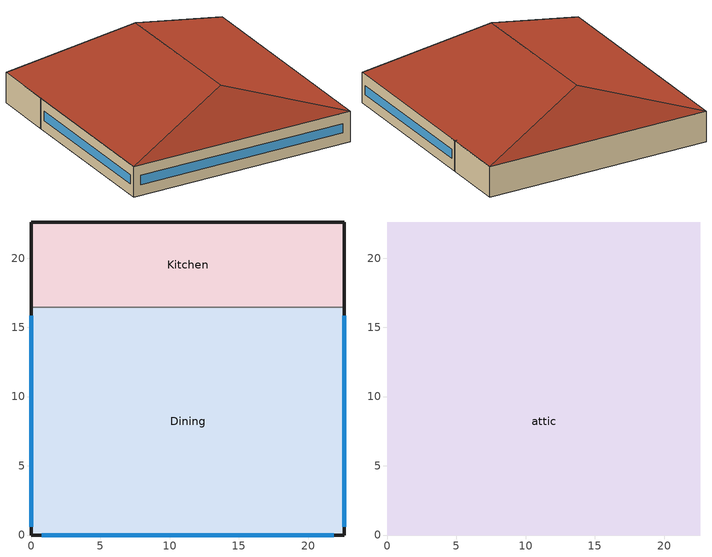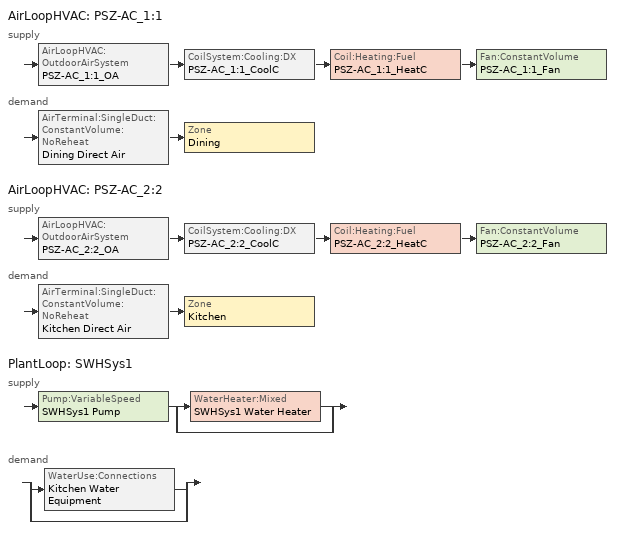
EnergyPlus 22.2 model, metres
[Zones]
Dining
 floor ground (ext-slab): 22.61,16.44 22.61,0 0,0 0,16.44 z0
 wall outside (Steel Frame Non-res Ext Wall): 0,16.44 0,0 22.61,0 22.61,16.44 z0:3.05
 wall to Kitchen (int-walls): 22.61,16.44 0,16.44 z0:3.05
 window (Window Non-res Fixed): 22.61,0.6 22.61,15.84 / 0.75,0 21.86,0 / 0,15.84 0,0.6 z1.07:1.98
Kitchen
 floor ground (ext-slab): 22.61,22.61 22.61,16.44 0,16.44 0,22.61 z0
 wall outside (Steel Frame Non-res Ext Wall): 22.61,16.44 22.61,22.61 0,22.61 0,16.44 z0:3.05
attic
 floor to Dining (Attic Non-res Floor): 0,0 0,16.44 22.61,16.44 22.61,0 z3.05
 floor to Kitchen (Attic Non-res Floor): 22.61,22.61 22.61,16.44 0,16.44 0,22.61 z3.05
 roof outside (Attic Non-res Roof): 22.61,0,3.05 22.61,22.61,3.05 11.3,18.84,6.82 11.3,3.77,6.82; 22.61,22.61,3.05 0,22.61,3.05 11.3,18.84,6.82; 0,0,3.05 22.61,0,3.05 11.3,3.77,6.82; 0,22.61,3.05 0,0,3.05 11.3,3.77,6.82 11.3,18.84,6.82
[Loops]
AirLoopHVAC 'PSZ-AC_1:1'
 supply: AirLoopHVAC:OutdoorAirSystem 'PSZ-AC_1:1_OA' > CoilSystem:Cooling:DX 'PSZ-AC_1:1_CoolC' > Coil:Heating:Fuel 'PSZ-AC_1:1_HeatC' > Fan:ConstantVolume 'PSZ-AC_1:1_Fan'
 demand: AirTerminal:SingleDuct:ConstantVolume:NoReheat 'Dining Direct Air' > Zone 'Dining'
AirLoopHVAC 'PSZ-AC_2:2'
 supply: AirLoopHVAC:OutdoorAirSystem 'PSZ-AC_2:2_OA' > CoilSystem:Cooling:DX 'PSZ-AC_2:2_CoolC' > Coil:Heating:Fuel 'PSZ-AC_2:2_HeatC' > Fan:ConstantVolume 'PSZ-AC_2:2_Fan'
 demand: AirTerminal:SingleDuct:ConstantVolume:NoReheat 'Kitchen Direct Air' > Zone 'Kitchen'
PlantLoop 'SWHSys1'
 supply: Pump:VariableSpeed 'SWHSys1 Pump' > split
  | WaterHeater:Mixed 'SWHSys1 Water Heater'
  | bypass
 demand: split
  | WaterUse:Connections 'Kitchen Water Equipment'
  | bypass
[Site:Location]
Chicago Ohare Intl Ap_IL_USA Design_Conditions: 41.98, -87.92, -6, 201
[SizingPeriod:DesignDay]
Chicago Ohare Intl Ap Ann Htg 99.6% Condns DB: 1, 21, WinterDesignDay, -20, 0, DefaultMultipliers, , Wetbulb, -20, , , , , 98934, 4.9, 270, No, No, No, ASHRAEClearSky, , , , , 0
Chicago Ohare Intl Ap Ann Clg .4% Condns DB=>MWB: 7, 21, SummerDesignDay, 33.3, 10.5, DefaultMultipliers, , Wetbulb, 23.7, , , , , 98934, 5.2, 230, No, No, No, ASHRAETau, , , 0.455, 2.05
[Building]
Ref Bldg Full Service Restaurant New2004_v1.3_5.0: 0, City, 0.04, 0.2, FullInteriorAndExterior, 50, 6
[Site:WaterMainsTemperature]
CORRELATION: , 9.69, 28.1
[Site:GroundTemperature:BuildingSurface]
19.527, 19.502, 19.536, 19.598, 20.002, 21.64, 22.225, 22.375, 21.449, 20.121, 19.802, 19.633
[Construction]
Steel Frame Non-res Ext Wall: Wood Siding, Steel Frame NonRes Wall Insulation, 1/2IN Gypsum
Attic Non-res Floor: 1/2IN Gypsum, AtticFloor NonRes Insulation, 1/2IN Gypsum
Attic Non-res Roof: Roof Membrane, Metal Decking
ext-slab: HW CONCRETE
int-walls: 1/2IN Gypsum, 1/2IN Gypsum
Window Non-res Fixed: NonRes Fixed Assembly Window
InteriorFurnishings: Std Wood 6inch
[Material]
Steel Frame NonRes Wall Insulation: MediumRough, 0.0870565, 0.049, 265, 836.8, 0.9, 0.7, 0.7
AtticFloor NonRes Insulation: MediumRough, 0.236805, 0.049, 265, 836.8, 0.9, 0.7, 0.7
Std Wood 6inch: MediumSmooth, 0.15, 0.12, 540, 1210, 0.9, 0.7, 0.7
Wood Siding: MediumSmooth, 0.01, 0.11, 544.62, 1210, 0.9, 0.78, 0.78
1/2IN Gypsum: Smooth, 0.0127, 0.16, 784.9, 830, 0.9, 0.92, 0.92
HW CONCRETE: Rough, 0.1016, 1.311, 2240, 836.8, 0.9, 0.7, 0.7
Roof Membrane: VeryRough, 0.0095, 0.16, 1121.29, 1460, 0.9, 0.7, 0.7
Metal Decking: MediumSmooth, 0.0015, 45.006, 7680, 418.4, 0.9, 0.7, 0.3
[WindowMaterial:SimpleGlazingSystem]
NonRes Fixed Assembly Window: 3.23646, 0.39
[Zone]
Dining; Kitchen: 0, 0, 0, 0, 1, 1, , , autocalculate, , , Yes
attic: 0, 0, 0, 3.0488, 1, 1, , , autocalculate, , , No
[People]
Dining People: Dining, BLDG_OCC_SCH, Area/Person, , , 1.39, 0.3, AUTOCALCULATE, ACTIVITY_SCH, , No, ZoneAveraged, , WORK_EFF_SCH, ClothingInsulationSchedule, , CLOTHING_SCH, AIR_VELO_SCH, FANGER
Kitchen People: Kitchen, BLDG_OCC_SCH, People, 7.5, , , 0.3, AUTOCALCULATE, ACTIVITY_SCH, , No, ZoneAveraged, , WORK_EFF_SCH, ClothingInsulationSchedule, , CLOTHING_SCH, AIR_VELO_SCH, FANGER
[Lights]
Dining_Lights: Dining, BLDG_LIGHT_SCH, Watts/Area, , 22.6, , 0, 0.7, 0.2, 1, General, No
Kitchen_Lights: Kitchen, BLDG_LIGHT_SCH, Watts/Area, , 12.9, , 0, 0.7, 0.2, 1, General, No
[ElectricEquipment]
Dining_MiscElec_Equip: Dining, BLDG_EQUIP_SCH, EquipmentLevel, 22402, , , 0.25, 0.3, 0, MiscElec
Kitchen_MiscElec_Equip: Kitchen, BLDG_EQUIP_SCH, EquipmentLevel, 52500, , , 0.25, 0.3, 0.2, MiscElec
Kitchen_ExhFan_Equip: Kitchen, Kitchen_Exhaust_SCH, EquipmentLevel, 699, , , 0, 0, 1, KitchenExhFan
[GasEquipment]
Kitchen_MiscGas_Equip: Kitchen, GAS_EQUIP_SCH, EquipmentLevel, 166994, , , 0.1, 0.2, 0.7, , MiscGas
[Exterior:Lights]
Exterior Facade Lighting: ALWAYS_ON, 4235, AstronomicalClock, Exterior Facade Lighting
[ZoneInfiltration:DesignFlowRate]
Dining_Infiltration: Dining, INFIL_HALF_ON_SCH, Flow/ExteriorArea, , , 0.000302, , 1, 0, 0, 0
Kitchen_Infiltration: Kitchen, INFIL_HALF_ON_SCH, Flow/ExteriorArea, , , 0.000302, , 1, 0, 0, 0
attic_Infiltration: attic, ALWAYS_ON, AirChanges/Hour, , , , 1, 1, 0, 0, 0
[InternalMass]
Dining Internal Mass: InteriorFurnishings, Dining, , 743.4961
Kitchen Internal Mass: InteriorFurnishings, Kitchen, , 278.8105
[ZoneMixing]
Kitchen Exhaust Fanmixing_0: Kitchen, HVACOperationSchd, Flow/Zone, 1.828, , , , Dining, 0
[Fan:ConstantVolume]
PSZ-AC_1:1_Fan: HVACOperationSchd, 0.56875, 622, AUTOSIZE, 0.875, 1, PSZ-AC_1:1_HeatC-PSZ-AC_1:1_FanNode, PSZ-AC_1:1 Supply Equipment Outlet Node, Fan Energy
PSZ-AC_2:2_Fan: HVACOperationSchd, 0.546, 622, AUTOSIZE, 0.84, 1, PSZ-AC_2:2_HeatC-PSZ-AC_2:2_FanNode, PSZ-AC_2:2 Supply Equipment Outlet Node, Fan Energy
[Fan:ZoneExhaust]
Dining Exhaust Fan: HVACOperationSchd, 1, 1.0e-006, 1.828, Dining Exhaust Fan Node, Dining Exhaust Fan Outlet Node Name, Zone Exhaust Fans
Kitchen Exhaust Fan: HVACOperationSchd, 1, 1.0e-006, 0.06, Kitchen Exhaust Fan Node, Kitchen Exhaust Fan Outlet Node Name, Zone Exhaust Fans
[Coil:Heating:Fuel]
PSZ-AC_1:1_HeatC: ALWAYS_ON, NaturalGas, 0.78, AUTOSIZE, PSZ-AC_1:1_CoolC-PSZ-AC_1:1_HeatCNode, PSZ-AC_1:1_HeatC-PSZ-AC_1:1_FanNode, PSZ-AC_1:1_HeatC-PSZ-AC_1:1_FanNode
PSZ-AC_2:2_HeatC: ALWAYS_ON, NaturalGas, 0.8, AUTOSIZE, PSZ-AC_2:2_CoolC-PSZ-AC_2:2_HeatCNode, PSZ-AC_2:2_HeatC-PSZ-AC_2:2_FanNode, PSZ-AC_2:2_HeatC-PSZ-AC_2:2_FanNode
[Coil:Cooling:DX:TwoSpeed]
PSZ-AC_1:1_CoolC DXCoil: ALWAYS_ON, AUTOSIZE, AUTOSIZE, 3.23372, AUTOSIZE, , PSZ-AC_1:1_OA-PSZ-AC_1:1_CoolCNode, PSZ-AC_1:1_CoolC-PSZ-AC_1:1_HeatCNode, Measured_CoolCStandard10Ton_CapFT, Measured_CoolCStandard10Ton_CapFF, Measured_CoolCStandard10Ton_EIRFT, Measured_CoolCStandard10Ton_EIRFFF, No_PLR_Degredation, AUTOSIZE, AUTOSIZE, 3.28187, AUTOSIZE, Measured_LowSpeedCoolCapLSFT, Measured_LowSpeedCoolEIRLSFT
[Coil:Cooling:DX:SingleSpeed]
PSZ-AC_2:2_CoolC DXCoil: ALWAYS_ON, AUTOSIZE, AUTOSIZE, 3.66668, AUTOSIZE, , 934.4, PSZ-AC_2:2_OA-PSZ-AC_2:2_CoolCNode, PSZ-AC_2:2_CoolC-PSZ-AC_2:2_HeatCNode, Cool-Cap-fT, ConstantCubic, Cool-EIR-fT, ConstantCubic, Cool-PLF-fPLR
[Zone equipment]
Dining: Dining Exhaust Fan, Dining Direct Air
Kitchen: Kitchen Exhaust Fan, Kitchen Direct Air
[Sizing:Zone]
Dining: SupplyAirTemperature, 14, , SupplyAirTemperature, 40, , 0.0085, 0.008, SZ DSOA Dining, , , DesignDay, , , , , DesignDay, , , , , , No, NeutralSupplyAir, autosize, autosize
Kitchen: SupplyAirTemperature, 14, , SupplyAirTemperature, 40, , 0.0085, 0.008, SZ DSOA Kitchen, , , DesignDay, , , , , DesignDay, , , , , , No, NeutralSupplyAir, autosize, autosize
[DesignSpecification:OutdoorAir]
SZ DSOA Dining: Flow/Person, 0.01
SZ DSOA Kitchen: Flow/Person, 0.008
[ZoneControl:Thermostat]
Dining Thermostat: Dining, Dual Zone Control Type Sched, ThermostatSetpoint:DualSetpoint, Dining DualSPSched
Kitchen Thermostat: Kitchen, Dual Zone Control Type Sched, ThermostatSetpoint:DualSetpoint, Kitchen DualSPSched
[ThermostatSetpoint:DualSetpoint]
Dining DualSPSched: HTGSETP_SCH, CLGSETP_SCH
Kitchen DualSPSched: HTGSETP_KITCHEN_SCH, CLGSETP_KITCHEN_SCH
[SetpointManager:SingleZone:Reheat]
SupAirTemp MngrDining: Temperature, 10, 50, Dining, Dining Air Node, Dining Direct Air Inlet Node Name, PSZ-AC_1:1 Supply Equipment Outlet Node
SupAirTemp MngrKitchen: Temperature, 10, 50, Kitchen, Kitchen Air Node, Kitchen Direct Air Inlet Node Name, PSZ-AC_2:2 Supply Equipment Outlet Node
[Sizing:System]
PSZ-AC_1:1: Sensible, AUTOSIZE, 1, 7, 0.008, 12.8, 0.008, 12.8, 40, NonCoincident, No, No, 0.0085, 0.008, DesignDay, 0, , , , DesignDay, 0, , , , , , 1, CoolingDesignCapacity, autosize, , , HeatingDesignCapacity, autosize, , , VAV
PSZ-AC_2:2: Sensible, AUTOSIZE, 1, 7, 0.008, 12.8, 0.008, 12.8, 40, NonCoincident, YES, YES, 0.0085, 0.008, DesignDay, 0, , , , DesignDay, 0, , , , , , 1, CoolingDesignCapacity, autosize, , , HeatingDesignCapacity, autosize, , , VAV
[Controller:OutdoorAir]
PSZ-AC_1:1_OA_Controller: PSZ-AC_1:1_OARelief Node, PSZ-AC_1:1 Supply Equipment Inlet Node, PSZ-AC_1:1_OA-PSZ-AC_1:1_CoolCNode, PSZ-AC_1:1_OAInlet Node, AUTOSIZE, AUTOSIZE, DifferentialDryBulb, ModulateFlow, 28, 64000, , , -100, NoLockout, FixedMinimum, MinOA_Sched
PSZ-AC_2:2_OA_Controller: PSZ-AC_2:2_OARelief Node, PSZ-AC_2:2 Supply Equipment Inlet Node, PSZ-AC_2:2_OA-PSZ-AC_2:2_CoolCNode, PSZ-AC_2:2_OAInlet Node, AUTOSIZE, AUTOSIZE, NoEconomizer, ModulateFlow, 28, 64000, , , -100, NoLockout, FixedMinimum, MinOA_Sched
[AirLoopHVAC]
PSZ-AC_1:1: , PSZ-AC_1:1 Availability Manager List, AUTOSIZE, PSZ-AC_1:1 Air Loop Branches, , PSZ-AC_1:1 Supply Equipment Inlet Node, PSZ-AC_1:1 Zone Equipment Outlet Node, PSZ-AC_1:1 Zone Equipment Inlet Node, PSZ-AC_1:1 Supply Equipment Outlet Node
PSZ-AC_2:2: , PSZ-AC_2:2 Availability Manager List, AUTOSIZE, PSZ-AC_2:2 Air Loop Branches, , PSZ-AC_2:2 Supply Equipment Inlet Node, PSZ-AC_2:2 Zone Equipment Outlet Node, PSZ-AC_2:2 Zone Equipment Inlet Node, PSZ-AC_2:2 Supply Equipment Outlet Node
[CoilSystem:Cooling:DX]
PSZ-AC_1:1_CoolC: ALWAYS_ON, PSZ-AC_1:1_OA-PSZ-AC_1:1_CoolCNode, PSZ-AC_1:1_CoolC-PSZ-AC_1:1_HeatCNode, PSZ-AC_1:1_CoolC-PSZ-AC_1:1_HeatCNode, Coil:Cooling:DX:TwoSpeed, PSZ-AC_1:1_CoolC DXCoil
PSZ-AC_2:2_CoolC: ALWAYS_ON, PSZ-AC_2:2_OA-PSZ-AC_2:2_CoolCNode, PSZ-AC_2:2_CoolC-PSZ-AC_2:2_HeatCNode, PSZ-AC_2:2_CoolC-PSZ-AC_2:2_HeatCNode, Coil:Cooling:DX:SingleSpeed, PSZ-AC_2:2_CoolC DXCoil
[AirTerminal:SingleDuct:ConstantVolume:NoReheat]
Dining Direct Air: ALWAYS_ON, Dining Direct Air Inlet Node Name ATInlet, Dining Direct Air Inlet Node Name, AUTOSIZE
Kitchen Direct Air: ALWAYS_ON, Kitchen Direct Air Inlet Node Name ATInlet, Kitchen Direct Air Inlet Node Name, AUTOSIZE
[AvailabilityManager:NightCycle]
PSZ-AC_1:1 Availability Manager; PSZ-AC_2:2 Availability Manager: ALWAYS_ON, HVACOperationSchd, CycleOnAny, 1, FixedRunTime, 1800
[AirLoopHVAC:OutdoorAirSystem]
PSZ-AC_1:1_OA: PSZ-AC_1:1_OA_Controllers, PSZ-AC_1:1_OA_Equipment
PSZ-AC_2:2_OA: PSZ-AC_2:2_OA_Controllers, PSZ-AC_2:2_OA_Equipment
[OutdoorAir:Mixer]
PSZ-AC_1:1_OAMixing Box: PSZ-AC_1:1_OA-PSZ-AC_1:1_CoolCNode, PSZ-AC_1:1_OAInlet Node, PSZ-AC_1:1_OARelief Node, PSZ-AC_1:1 Supply Equipment Inlet Node
PSZ-AC_2:2_OAMixing Box: PSZ-AC_2:2_OA-PSZ-AC_2:2_CoolCNode, PSZ-AC_2:2_OAInlet Node, PSZ-AC_2:2_OARelief Node, PSZ-AC_2:2 Supply Equipment Inlet Node
[SetpointManager:MixedAir]
PSZ-AC_1:1_CoolC SAT Manager: Temperature, PSZ-AC_1:1 Supply Equipment Outlet Node, PSZ-AC_1:1_HeatC-PSZ-AC_1:1_FanNode, PSZ-AC_1:1 Supply Equipment Outlet Node, PSZ-AC_1:1_CoolC-PSZ-AC_1:1_HeatCNode
PSZ-AC_1:1_HeatC MixedAir Manager: Temperature, PSZ-AC_1:1 Supply Equipment Outlet Node, PSZ-AC_1:1_HeatC-PSZ-AC_1:1_FanNode, PSZ-AC_1:1 Supply Equipment Outlet Node, PSZ-AC_1:1_HeatC-PSZ-AC_1:1_FanNode
PSZ-AC_1:1_OAMixed Air Temp Manager: Temperature, PSZ-AC_1:1 Supply Equipment Outlet Node, PSZ-AC_1:1_HeatC-PSZ-AC_1:1_FanNode, PSZ-AC_1:1 Supply Equipment Outlet Node, PSZ-AC_1:1_OA-PSZ-AC_1:1_CoolCNode
PSZ-AC_2:2_CoolC SAT Manager: Temperature, PSZ-AC_2:2 Supply Equipment Outlet Node, PSZ-AC_2:2_HeatC-PSZ-AC_2:2_FanNode, PSZ-AC_2:2 Supply Equipment Outlet Node, PSZ-AC_2:2_CoolC-PSZ-AC_2:2_HeatCNode
PSZ-AC_2:2_HeatC MixedAir Manager: Temperature, PSZ-AC_2:2 Supply Equipment Outlet Node, PSZ-AC_2:2_HeatC-PSZ-AC_2:2_FanNode, PSZ-AC_2:2 Supply Equipment Outlet Node, PSZ-AC_2:2_HeatC-PSZ-AC_2:2_FanNode
PSZ-AC_2:2_OAMixed Air Temp Manager: Temperature, PSZ-AC_2:2 Supply Equipment Outlet Node, PSZ-AC_2:2_HeatC-PSZ-AC_2:2_FanNode, PSZ-AC_2:2 Supply Equipment Outlet Node, PSZ-AC_2:2_OA-PSZ-AC_2:2_CoolCNode
[Refrigeration:Case]
Kitchen_Case:1_WALKINFREEZER: ALWAYS_ON, Kitchen, 23.88, 55, 688, 0.1, 0.4, 2.44, -23, CaseTemperatureMethod, Kitchen_Case:1_WALKINFREEZERSingleShelfHorizontal_LatentEnergyMult, 74, 74, 33, , BLDG_LIGHT_SCH, 1, 0, 0, None, 0, 0, 0, 820, Electric, Kitchen_Case:1_WALKINFREEZER_CaseDefrost2aDaySched, Kitchen_Case:1_WALKINFREEZER_CaseDripDown2aDaySched, None, , 0, Kitchen_Case:1_WALKINFREEZER_WalkInStockingSched, Kitchen_Case:1_WALKINFREEZER_CaseCreditReduxSched
Kitchen_Case:2_SELFCONTAINEDDISPLAYCASE: ALWAYS_ON, Kitchen, 23.88, 55, 734, 0.08, 0.85, 3.05, 2, CaseTemperatureMethod, Kitchen_Case:2_SELFCONTAINEDDISPLAYCASEMultiShelfVertical_LatentEnergyMult, 66, 66, 33, , BLDG_LIGHT_SCH, 1, 0, 0, None, 0, 0, 0.2, 0, None, , , None, , 0.05, Kitchen_Case:2_SELFCONTAINEDDISPLAYCASE_CaseStockingSched
[Refrigeration:CompressorRack]
RACK1: OUTDOORS, 1.5, RACK1_RackCOPfTCurve, 330, RACK1_RackCondFanCurve2, AIRCOOLED, , , , , , , , , , , , , , , , RACK1_condenserInlet, Low Temp Refrigeration, Kitchen_Case:1_WALKINFREEZER
RACK2: OUTDOORS, 3, RACK2_RackCOPfTCurve, 330, , AIRCOOLED, , , , , , , , , , , , , , , , RACK2_condenserInlet, Med Temp Refrigeration, Kitchen_Case:2_SELFCONTAINEDDISPLAYCASE
[WaterHeater:Mixed]
SWHSys1 Water Heater: 0.2, SWHSys1 Water Heater Setpoint Temperature Schedule Name, 2, 82.2222, Cycle, 845000, , , , NATURALGAS, 0.8, , 20, NATURALGAS, 0.8, , NATURALGAS, , SCHEDULE, SWHSys1 Water Heater Ambient Temperature Schedule Name, , , 6, , 6, , , , , SWHSys1 Pump-SWHSys1 Water HeaterNode, SWHSys1 Supply Equipment Outlet Node, 1, , , 1, AUTOSIZE, AUTOSIZE, 1.5
[WaterUse:Equipment]
Kitchen Water Equipment: , 0.00014, BLDG_SWH_SCH, Kitchen Water Equipment Temp Sched, Kitchen Water Equipment Hot Supply Temp Sched, , Kitchen, Kitchen Water Equipment Sensible fract sched, Kitchen Water Equipment Latent fract sched
[Pump:VariableSpeed]
SWHSys1 Pump: SWHSys1 Supply Inlet Node, SWHSys1 Pump-SWHSys1 Water HeaterNodeviaConnector, AUTOSIZE, 0.1, AUTOSIZE, 1, 0, 0, 1, 0, 0, 0, Intermittent
[PlantEquipmentList]
SWHSys1 Equipment List: WaterHeater:Mixed, SWHSys1 Water Heater
[Sizing:Plant]
SWHSys1: Heating, 60, 5
[SetpointManager:Scheduled]
SWHSys1 Loop Setpoint Manager: Temperature, SWHSys1-Loop-Temp-Schedule, SWHSys1 Supply Outlet Node
[PlantEquipmentOperationSchemes]
SWHSys1 Loop Operation Scheme List: PlantEquipmentOperation:HeatingLoad, SWHSys1 Operation Scheme, PlantOnSched
[PlantEquipmentOperation:HeatingLoad]
SWHSys1 Operation Scheme: 0, 1000000000000000, SWHSys1 Equipment List
[PlantLoop]
SWHSys1: Water, , SWHSys1 Loop Operation Scheme List, SWHSys1 Supply Outlet Node, 60, 10, AUTOSIZE, 0, AUTOSIZE, SWHSys1 Supply Inlet Node, SWHSys1 Supply Outlet Node, SWHSys1 Supply Branches, SWHSys1 Supply Connectors, SWHSys1 Demand Inlet Node, SWHSys1 Demand Outlet Node, SWHSys1 Demand Branches, SWHSys1 Demand Connectors, Optimal
[WaterUse:Connections]
Kitchen Water Equipment: Kitchen Water Equipment Water Inlet Node, Kitchen Water Equipment Water Outlet Node, , , , , , , , Kitchen Water Equipment
[UtilityCost:Tariff]
PSI_LLF_LowLoadFactorService: Electricity:Facility, kWh, , , , , , HalfHour, 15, , , , Comm Elect
PSI_CS_CommercialElectricService: Electricity:Facility, kWh, , , , , , , 9.4, , , , Comm Elect
IN_EIAMonthlyRateGas: NaturalGas:Facility, MCF, , , , , , , 0, , , , Comm Gas
[UtilityCost:Charge:Block]
AnnualEnergyCharge: PSI_LLF_LowLoadFactorService, totalEnergy, Annual, EnergyCharges, , , 300, 0.108222, 700, 0.087021, 1500, 0.07842, remaining, 0.05832
AnnualDemandBaseCharge: PSI_LLF_LowLoadFactorService, totalEnergy, Annual, EnergyCharges, , TotalDemand, 190, 0, 110, 0.051773, remaining, 0.046965
AnnualEnergyCharge: PSI_CS_CommercialElectricService, totalEnergy, Annual, EnergyCharges, , , 300, 0.082409, 700, 0.072873, 1500, 0.061696, remaining, 0.041179
[UtilityCost:Charge:Simple]
FuelCostAdjustEnergyCharge: PSI_LLF_LowLoadFactorService, totalEnergy, Annual, EnergyCharges, 0.002028
QualPollutionControlAdjustEnergyCharge: PSI_LLF_LowLoadFactorService, totalEnergy, Annual, EnergyCharges, 0.000536
SoxNoxRiderAdjustEnergyCharge: PSI_LLF_LowLoadFactorService, totalEnergy, Annual, EnergyCharges, 0.001127
DSMRiderAdjustEnergyCharge: PSI_LLF_LowLoadFactorService, totalEnergy, Annual, EnergyCharges, -0.00037
PurchPowerTrackerAdjustEnergyCharge: PSI_LLF_LowLoadFactorService, totalEnergy, Annual, EnergyCharges, -3.1e-05
MidwestISOAdjustEnergyCharge: PSI_LLF_LowLoadFactorService, totalEnergy, Annual, EnergyCharges, -0.000216
CleanCoalRiderEnergyCharge: PSI_LLF_LowLoadFactorService, totalEnergy, Annual, EnergyCharges, 0.000833
TaxofeightPercent: PSI_LLF_LowLoadFactorService, SubTotal, Annual, Taxes, 0.08
FuelCostAdjustEnergyCharge: PSI_CS_CommercialElectricService, totalEnergy, Annual, EnergyCharges, 0.002028
QualPollutionControlAdjustEnergyCharge: PSI_CS_CommercialElectricService, totalEnergy, Annual, EnergyCharges, 0.000536
SoxNoxRiderAdjustEnergyCharge: PSI_CS_CommercialElectricService, totalEnergy, Annual, EnergyCharges, 0.001127
DSMRiderAdjustEnergyCharge: PSI_CS_CommercialElectricService, totalEnergy, Annual, EnergyCharges, 0.000021
PurchPowerTrackerAdjustEnergyCharge: PSI_CS_CommercialElectricService, totalEnergy, Annual, EnergyCharges, 0.000034
MidwestISOAdjustEnergyCharge: PSI_CS_CommercialElectricService, totalEnergy, Annual, EnergyCharges, -0.000203
CleanCoalRiderEnergyCharge: PSI_CS_CommercialElectricService, totalEnergy, Annual, EnergyCharges, 0.000807
TaxofeightPercent: PSI_CS_CommercialElectricService, SubTotal, Annual, Taxes, 0.08
MonthlyRateGasCharge: IN_EIAMonthlyRateGas, totalEnergy, Annual, EnergyCharges, IN_MonthlyGasRates
TaxofEightPercent: IN_EIAMonthlyRateGas, SubTotal, Annual, Taxes, 0.08
[UtilityCost:Qualify]
MinDemand75kw: PSI_LLF_LowLoadFactorService, TotalDemand, Minimum, 75, Annual, Count, 12
MaxDemand75kw: PSI_CS_CommercialElectricService, TotalDemand, Maximum, 75, Annual, Count, 1
[UtilityCost:Variable]
IN_MonthlyGasRates: IN_EIAMonthlyRateGas, Currency, 8.22, 7.51, 8.97, 9.01, 9.16, 10.44, 10.32, 10.13, 9.2, 8.18, 7.83, 7.63
[Schedule:Compact]
ALWAYS_ON; PlantOnSched: On/Off, Through: 12/31, For: AllDays, Until: 24:00, 1
ACTIVITY_SCH: Any Number, Through: 12/31, For: AllDays, Until: 24:00, 120
AIR_VELO_SCH: Any Number, Through: 12/31, For: AllDays, Until: 24:00, 0.2
BLDG_EQUIP_SCH: Fraction, Through: 12/31, For: Weekday, Until: 06:00, 0.1, Until: 07:00, 0.25, Until: 09:00, 0.35, Until: 10:00, 0.25, Until: 13:00, 0.35, Until: 16:00, 0.25, Until: 19:00, 0.35, Until: 24:00, 0.25, For: Saturday, Until: 06:00, 0.1, Until: 07:00, 0.25, Until: 09:00, 0.35, Until: 10:00, 0.25, Until: 13:00, 0.35, Until: 16:00, 0.25, Until: 19:00, 0.35, Until: 24:00, 0.25, For: SummerDesignDay, Until: 24:00, 0.35, For: WinterDesignDay, Until: 24:00, 0, For: Sunday Holidays AllOtherDays, Until: 06:00, 0.1, Until: 07:00, 0.25, Until: 09:00, 0.35, Until: 10:00, 0.25, Until: 13:00, 0.35, Until: 16:00, 0.25, Until: 19:00, 0.35, Until: 24:00, 0.25
BLDG_LIGHT_SCH: Fraction, Through: 12/31, For: SummerDesignDay, Until: 24:00, 1, For: WinterDesignDay, Until: 24:00, 0, For: Weekday Saturday Sunday Holidays AllOtherDays, Until: 01:00, 0.45, Until: 05:00, 0.15, Until: 06:00, 0.45, Until: 24:00, 0.9
BLDG_OCC_SCH: Fraction, Through: 12/31, For: Weekdays, Until: 01:00, 0.05, Until: 05:00, 0, Until: 06:00, 0.05, Until: 07:00, 0.1, Until: 10:00, 0.4, Until: 11:00, 0.2, Until: 12:00, 0.5, Until: 13:00, 0.8, Until: 14:00, 0.7, Until: 15:00, 0.4, Until: 16:00, 0.2, Until: 17:00, 0.25, Until: 18:00, 0.5, Until: 21:00, 0.8, Until: 22:00, 0.5, Until: 23:00, 0.35, Until: 24:00, 0.2, For: SummerDesignDay, Until: 24:00, 1, For: WinterDesignDay, Until: 24:00, 0, For: Saturday, Until: 01:00, 0.05, Until: 06:00, 0, Until: 07:00, 0.05, Until: 09:00, 0.5, Until: 10:00, 0.4, Until: 11:00, 0.2, Until: 12:00, 0.45, Until: 14:00, 0.5, Until: 15:00, 0.35, Until: 18:00, 0.3, Until: 19:00, 0.7, Until: 20:00, 0.9, Until: 21:00, 0.7, Until: 22:00, 0.65, Until: 23:00, 0.55, Until: 24:00, 0.35, For: Sunday Holidays AllOtherDays, Until: 01:00, 0.05, Until: 06:00, 0, Until: 07:00, 0.05, Until: 09:00, 0.5, Until: 11:00, 0.2, Until: 12:00, 0.3, Until: 14:00, 0.5, Until: 15:00, 0.3, Until: 16:00, 0.2, Until: 17:00, 0.25, Until: 18:00, 0.35, Until: 19:00, 0.55, Until: 20:00, 0.65, Until: 21:00, 0.7, Until: 22:00, 0.35, Until: 24:00, 0.2
CLOTHING_SCH: Any Number, Through: 04/30, For: AllDays, Until: 24:00, 1, Through: 09/30, For: AllDays, Until: 24:00, 0.5, Through: 12/31, For: AllDays, Until: 24:00, 1
GAS_EQUIP_SCH: Fraction, Through: 12/31, For: Weekdays Saturday, Until: 05:00, 0.02, Until: 06:00, 0.05, Until: 07:00, 0.1, Until: 08:00, 0.15, Until: 09:00, 0.2, Until: 10:00, 0.15, Until: 13:00, 0.25, Until: 14:00, 0.2, Until: 15:00, 0.15, Until: 16:00, 0.2, Until: 19:00, 0.3, Until: 21:00, 0.2, Until: 22:00, 0.15, Until: 23:00, 0.1, Until: 24:00, 0.05, For: SummerDesignDay, Until: 24:00, 0.25, For: WinterDesignDay, Until: 24:00, 0, For: Sunday Holidays AllOtherDays, Until: 05:00, 0.02, Until: 06:00, 0.05, Until: 07:00, 0.1, Until: 08:00, 0.15, Until: 09:00, 0.2, Until: 10:00, 0.15, Until: 13:00, 0.25, Until: 14:00, 0.2, Until: 15:00, 0.15, Until: 16:00, 0.2, Until: 19:00, 0.3, Until: 21:00, 0.2, Until: 22:00, 0.15, Until: 23:00, 0.1, Until: 24:00, 0.05
Kitchen_Exhaust_SCH; HVACOperationSchd: On/Off, Through: 12/31, For: AllDays, Until: 01:00, 1, Until: 05:00, 0, Until: 24:00, 1
INFIL_HALF_ON_SCH: Fraction, Through: 12/31, For: Weekdays SummerDesignDay, Until: 05:00, 1, Until: 24:00, 0.5, For: Saturday WinterDesignDay, Until: 05:00, 1, Until: 24:00, 0.5, For: Sunday Holidays AllOtherDays, Until: 05:00, 1, Until: 24:00, 0.5
WORK_EFF_SCH: Fraction, Through: 12/31, For: AllDays, Until: 24:00, 0
Dual Zone Control Type Sched: Control Type, Through: 12/31, For: AllDays, Until: 24:00, 4
CLGSETP_KITCHEN_SCH: Temperature, Through: 12/31, For: WinterDesignDay, Until: 24:00, 30, For: AllOtherDays, Until: 01:00, 26, Until: 05:00, 30, Until: 24:00, 26
HTGSETP_KITCHEN_SCH: Temperature, Through: 12/31, For: SummerDesignDay, Until: 24:00, 15.6, For: WinterDesignDay, Until: 24:00, 19, For: AllOtherDays, Until: 01:00, 19, Until: 05:00, 15.6, Until: 24:00, 19
CLGSETP_SCH: Temperature, Through: 12/31, For: WinterDesignDay, Until: 24:00, 30, For: AllOtherDays, Until: 01:00, 24, Until: 05:00, 30, Until: 24:00, 24
HTGSETP_SCH: Temperature, Through: 12/31, For: SummerDesignDay, Until: 24:00, 15.6, For: WinterDesignDay, Until: 24:00, 21, For: AllOtherDays, Until: 01:00, 21, Until: 05:00, 15.6, Until: 24:00, 21
MinOA_Sched: Fraction, Through: 12/31, For: AllDays, Until: 01:00, 1, Until: 05:00, 0, Until: 24:00, 1
Kitchen_Case:1_WALKINFREEZER_CaseCreditReduxSched: Fraction, Through: 12/31, For:AllDays, Interpolate:No, Until: 7:00, 0.2, Until: 21:00, 0.4, Until: 24:00, 0.2
Kitchen_Case:1_WALKINFREEZER_CaseDefrost2aDaySched: On/Off, Through: 12/31, For:AllDays, Interpolate:Average, Until: 11:00, 0, Until: 11:20, 1, Until: 23:00, 0, Until: 23:20, 1, Until: 24:00, 0
Kitchen_Case:1_WALKINFREEZER_CaseDripDown2aDaySched: On/Off, Through: 12/31, For:AllDays, Interpolate:Average, Until: 11:00, 0, Until: 11:30, 1, Until: 23:00, 0, Until: 23:30, 1, Until: 24:00, 0
Kitchen_Case:1_WALKINFREEZER_WalkInStockingSched: Any Number, Through: 12/31, For: Tuesday Friday, Until: 4:00, 0, Until: 5:00, 725, Until: 6:00, 417, Until: 7:00, 290, Until: 24:00, 0, For: AllOtherDays, Until: 4:00, 0, Until: 5:00, 125, Until: 6:00, 117, Until: 7:00, 90, Until: 19:00, 0, Until: 20:00, 125, Until: 21:00, 117, Until: 22:00, 90, Until: 24:00, 0
Kitchen_Case:2_SELFCONTAINEDDISPLAYCASE_CaseStockingSched: Any Number, Through: 12/31, For:AllDays, Until: 6:00, 0, Until: 7:00, 50, Until: 9:00, 70, Until: 10:00, 80, Until: 11:00, 70, Until: 13:00, 50, Until: 14:00, 80, Until: 15:00, 90, Until: 16:00, 80, Until: 24:00, 0
BLDG_SWH_SCH: Fraction, Through: 12/31, For: Weekdays SummerDesignDay, Until: 01:00, 0.2, Until: 06:00, 0, Until: 07:00, 0.15, Until: 08:00, 0.6, Until: 09:00, 0.55, Until: 10:00, 0.45, Until: 11:00, 0.4, Until: 12:00, 0.45, Until: 13:00, 0.4, Until: 14:00, 0.35, Until: 17:00, 0.3, Until: 18:00, 0.4, Until: 19:00, 0.55, Until: 20:00, 0.6, Until: 21:00, 0.5, Until: 22:00, 0.55, Until: 23:00, 0.45, Until: 24:00, 0.25, For: Saturday WinterDesignDay, Until: 01:00, 0.2, Until: 06:00, 0, Until: 09:00, 0.15, Until: 10:00, 0.5, Until: 11:00, 0.45, Until: 13:00, 0.5, Until: 14:00, 0.45, Until: 16:00, 0.4, Until: 17:00, 0.35, Until: 18:00, 0.4, Until: 20:00, 0.55, Until: 21:00, 0.5, Until: 22:00, 0.55, Until: 23:00, 0.4, Until: 24:00, 0.3, For: Sunday Holidays AllOtherDays, Until: 01:00, 0.25, Until: 06:00, 0, Until: 10:00, 0.15, Until: 12:00, 0.5, Until: 14:00, 0.4, Until: 17:00, 0.3, Until: 18:00, 0.4, Until: 20:00, 0.5, Until: 21:00, 0.4, Until: 22:00, 0.5, Until: 23:00, 0.4, Until: 24:00, 0.2
Kitchen Water Equipment Hot Supply Temp Sched; Kitchen Water Equipment Temp Sched: Temperature, Through: 12/31, For: AllDays, Until: 24:00, 49
Kitchen Water Equipment Latent fract sched: Fraction, Through: 12/31, For: AllDays, Until: 24:00, 0.05
Kitchen Water Equipment Sensible fract sched: Fraction, Through: 12/31, For: AllDays, Until: 24:00, 0.2
SWHSys1 Water Heater Ambient Temperature Schedule Name: Temperature, Through: 12/31, For: AllDays, Until: 24:00, 22
SWHSys1 Water Heater Setpoint Temperature Schedule Name; SWHSys1-Loop-Temp-Schedule: Temperature, Through: 12/31, For: AllDays, Until: 24:00, 60
[Curve:Quadratic]
Cool-PLF-fPLR: 0.909496, 0.0986477, -0.00819488, 0, 1, 0.7, 1
Measured_CoolCStandard10Ton_CapFF: 0.7685, 0.2315, 0, 0.776, 1.197
Measured_CoolCStandard10Ton_EIRFFF: 1.192, -0.1917, 0, 0.776, 1.197
No_PLR_Degredation: 1, 0, 0, 0, 1
RACK1_RackCOPfTCurve: 1.7603, -0.0377, 0.0004, 10, 35
RACK1_RackCondFanCurve2: 0, 0.0286, 0, 0, 35
RACK2_RackCOPfTCurve: 1, 0, 0, 0, 50
[Curve:Cubic]
ConstantCubic: 1, 0, 0, 0, -100, 100
Kitchen_Case:1_WALKINFREEZERSingleShelfHorizontal_LatentEnergyMult: 0.020376, 0.00024378, 1.14e-05, 1.811e-07, -35, 20
Kitchen_Case:2_SELFCONTAINEDDISPLAYCASEMultiShelfVertical_LatentEnergyMult: 0.0265263, 0.00107803, -6.02558e-05, 1.23732e-06, -35, 20
[Curve:Biquadratic]
Cool-Cap-fT: 0.971212, -0.0152755, 0.00144345, -0.00039321, -6.8364e-06, -0.000290596, -100, 100, -100, 100
Cool-EIR-fT: 0.286871, 0.0239022, -0.000810648, 0.0134585, 0.000338936, -0.000487004, -100, 100, -100, 100
Measured_LowSpeedCoolCapLSFT: 0.4136, 0.03105, 0, 0.006952, -0.0002128, 0, 11.1, 29.4, 10, 50.3
Measured_CoolCStandard10Ton_CapFT: 0.52357, 0.03478, 0, -0.001915, -0.00010838, 0, 11.1, 29.4, 10, 50.3
Measured_LowSpeedCoolEIRLSFT: 1.1389, -0.04518, 0.0014298, 0.006044, 0.0006745, -0.0012325, 11.1, 29.4, 10, 50.3
Measured_CoolCStandard10Ton_EIRFT: 0.9847, -0.04285, 0.0013562, 0.009934, 0.0006398, -0.001169, 11.1, 29.4, 10, 50.3
